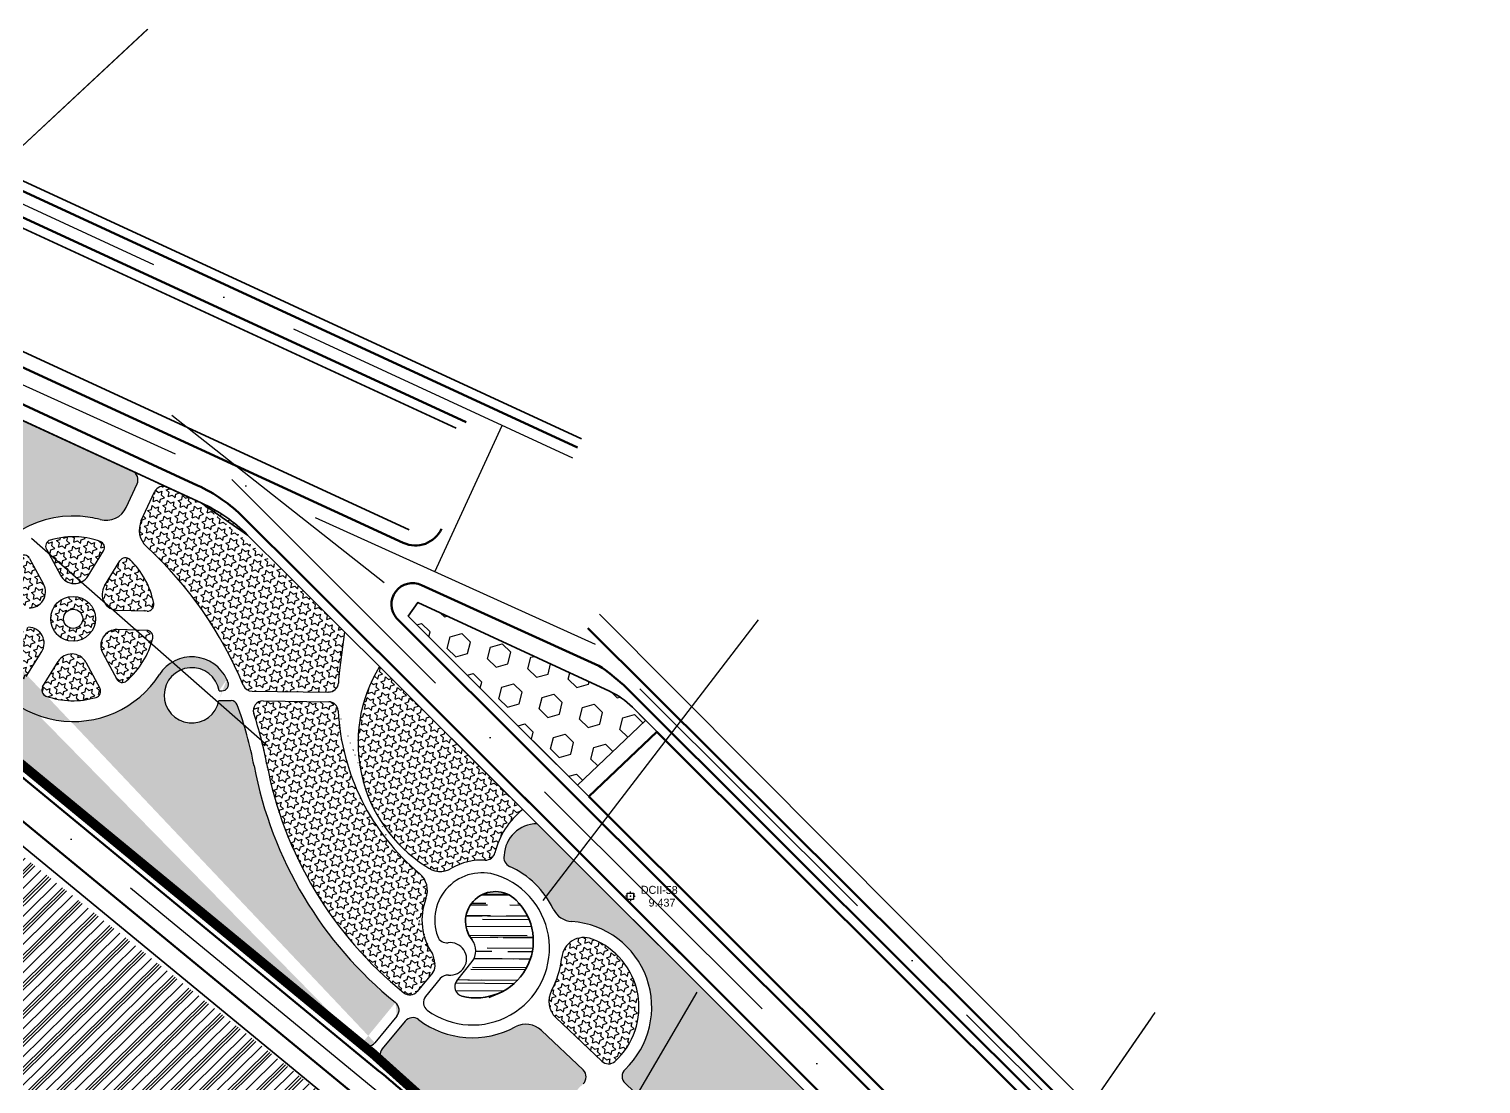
# Model space of a CAD drawing. Extents: x 577299 to 581055, y 2342699 to 2346415.
# Drawn here: x 578170.1 to 578623.5, y 2346010.2 to 2346339.8 of the extents above; entities that cross this region are included whole.
import ezdxf

# ---------------------------------------------------------------- set-up
doc = ezdxf.new("R2010")
doc.units = 0
doc.header["$LTSCALE"] = 10
doc.header["$MEASUREMENT"] = 0
for name, pattern in [('ACAD_ISO10W100', [18, 12, -3, 0, -3]), ('CENTER', [2, 1.25, -0.25, 0.25, -0.25]), ('DUONGDUT', [0.1875, 0.125, -0.0625])]:
    doc.linetypes.add(name, pattern=pattern)
for name, color, linetype, lineweight in [('1-hcx', 102, 'Continuous', 30), ('bo-cayxanh', 82, 'Continuous', 25), ('bo-tdc', 32, 'Continuous', 50), ('r-g-t-ke', 7, 'Continuous', 20), ('whe', 142, 'Continuous', 35), ('wlong-duong', 40, 'Continuous', 53)]:
    doc.layers.add(name, color=color, linetype=linetype, lineweight=lineweight)
for name, color, linetype in [('B', 67, 'Continuous'), ('BoCo', 103, 'Continuous'), ('cayxanh', 74, 'Continuous'), ('dientich', 11, 'Continuous'), ('HTCN', 192, 'Continuous'), ('KYHIEU', 2, 'Continuous'), ('L', 8, 'Continuous'), ('Lop_ao', 140, 'Continuous'), ('moc', 8, 'Continuous'), ('THUAbo', 8, 'Continuous'), ('Tim dg', 6, 'CENTER')]:
    doc.layers.add(name, color=color, linetype=linetype)
doc.linetypes.add('TALUYKEPTRAI', pattern='A,0,[130,ltypeshp.shx,S=0.125,R=0,X=0,Y=-0.125],0.2,[130,ltypeshp.shx,S=0.125,R=0,X=0,Y=-0.125],0.2,[130,ltypeshp.shx,S=0.25,R=0,X=0,Y=-0.25],0.2,0', length=0.6000000000000001)
pattern_1 = [(318.2146699745364, (579255.8355675586, 2345385.64402831), (1.442671834009721, 1.614372318174636), [1.25, -1.25]), (18.21466997453639, (579255.8355675586, 2345385.64402831), (-0.6767515217007483, 2.056576616664023), [1.25, -1.25]), (78.2146699745364, (579257.0229326254, 2345386.034750987), (-2.11942335571047, 0.4422042984893877), [1.25, -1.25])]

# ---------------------------------------------------------------- blocks, each defined once
blk = doc.blocks.new('dc-2')
at = {"layer": 'KYHIEU'}
for p, q in [((-0.5003374570862054, -0.5000000125728566), (-0.5003374570862054, 0.4999999874271432)), ((-0.5003374570862054, 0.4999999874271432), (0.4996625429137946, 0.4999999874271432)), ((-0.0003374570862053616, 0.4999999874271432), (-0.0003374570862053616, 0.7499999874271432)), ((0.4996625429137946, 0.4999999874271432), (0.4996625429137946, -0.5000000125728568)), ((-0.5003374570862054, -1.25728567557104e-08), (-0.7503374570862054, -1.25728567557104e-08)), ((0.4996625429137946, -0.5000000125728568), (-0.5003374570862054, -0.5000000125728566)), ((-0.0003374570862053616, -0.5000000125728568), (-0.0003374570862053616, -0.7500000125728568)), ((0.4996625429137946, -1.25728567557104e-08), (0.7496625429137946, -1.25728567557104e-08))]:
    blk.add_line(p, q, dxfattribs=at)
blk.add_point((0, 0), dxfattribs=at)

msp = doc.modelspace()

# ---------------------------------------------------------------- hatches: boundary and pattern name
at = {"layer": '1-hcx', "extrusion": (-8.808610510276458e-05, -0.0001148996954278031, 0.9999999895194491)}
h = msp.add_hatch(dxfattribs=at)
h.set_pattern_fill('HEX', color=256, scale=29.99999999999995, angle=-44.22234550019815, style=0)
h.set_pattern_definition([(315.7776544998018, (-1471791.122763432, 1069184.581063101), (4.530035865052541, 4.654704618162077), [3.749999999999992, -7.499999999999985]), (75.77765449980178, (-1471791.122763432, 1069184.581063101), (-6.296110378967366, 1.59577383010908), [3.749999999999995, -7.499999999999989]), (15.77765449980189, (-1471788.435368469, 1069181.965645676), (-1.766074513914824, 6.250478448271153), [3.749999999999997, -7.499999999999995])])
edge = h.paths.add_edge_path()
edge.add_line((578362.6566103518, 2346123.757538925), (578358.5226326297, 2346127.883705999))
edge.add_arc((578340.861686689, 2346110.189328687), 24.9999999996188, 45.05417786422104, 65.13789851382938)
edge.add_line((578351.3725805276, 2346132.872386476), (578291.5379679756, 2346160.598598081))
edge.add_line((578291.5379679756, 2346160.598598081), (578288.5447596898, 2346156.308566818))
edge.add_line((578288.5447596898, 2346156.308566818), (578313.5254518485, 2346131.375072645))
edge.add_line((578313.5254518485, 2346131.375072645), (578341.401668364, 2346103.551524857))
edge.add_line((578341.401668364, 2346103.551524857), (578362.6566103518, 2346123.757538925))
at = {"layer": 'cayxanh'}
h = msp.add_hatch(dxfattribs=at)
h.set_pattern_fill('STARS', color=256, scale=9.999999999999998, angle=-0.4177585534135331, style=0)
h.set_pattern_definition(pattern_1)
edge = h.paths.add_edge_path()
edge.add_arc((578080.6432074029, 2346206.41798115), 36.21661754630862, 0.02908018003929153, 74.75297722712111)
edge.add_line((578118.2140184888, 2346206.773658396), (578116.8598202844, 2346206.436362708))
edge.add_line((578119.8389175946, 2346200.249900356), (578118.2140184887, 2346206.773658396))
edge.add_arc((578124.3035443935, 2346183.19264821), 7.432219969702514, 14.970974729324098, 105.4113350081189, ccw=False)
edge.add_arc((578767.7722453382, 2346355.260238015), 658.645271435802, 194.9709747297381, 195.777762318551)
edge.add_arc((578150.2457852233, 2346180.776701245), 16.9417312036397, 195.7777623195876, 228.1957113385021)
edge.add_arc((578142.6191218426, 2346172.248027304), 5.500390657223896, 228.1957113346022, 341.6055295784261)
edge.add_line((578147.838478127, 2346170.512337998), (578148.2943068739, 2346172.650999674))
edge.add_arc((578157.1093654891, 2346170.772181174), 9.013058157993562, 106.97235972122371, 167.9681638457425, ccw=False)
edge.add_arc((578152.6077887833, 2346185.521619963), 6.408035755282806, 286.972359718552, 378.9538681779423)
edge.add_arc((578164.5805391632, 2346189.633388707), 6.251087194342817, 113.385964269693, 198.9538681741316, ccw=False)
edge.add_arc((578158.3335008607, 2346204.079150428), 9.487576003592038, 293.3859642636142, 490.1731294273501)
edge.add_arc((578141.7394328541, 2346223.734268315), 16.23569657483529, 241.16842505912211, 310.17312942066576, ccw=False)
edge.add_arc((578129.7243645592, 2346201.907441279), 8.679604839538351, 61.16842506177714, 170.7491279118418)
edge.add_arc((578113.4594026939, 2346204.556612661), 7.799688030414588, 319.8027678580179, 350.7491279089581, ccw=False)
edge.add_line((578122.3284554048, 2346190.357626728), (578124.3912785402, 2346181.972764737))
edge.add_arc((578175.7211880907, 2346204.853222081), 57.83167329956535, 203.7387609080251, 208.6169103150879)
edge.add_arc((578159.2581643588, 2346195.870985865), 39.07769457827701, 208.6169103148852, 246.1803260212792)
edge.add_arc((578146.3032843501, 2346166.525635749), 6.999999999999998, 246.1803260213546, 343.6380935645047)
edge.add_arc((578183.8250565096, 2346155.509479938), 32.10548650564248, 86.04337115464939, 163.6380935663871)
edge.add_arc((578183.8250565093, 2346155.509479937), 32.10548650650272, 74.8219149864468, 86.04337115454463)
edge.add_arc((578194.0636576167, 2346193.250840607), 6.999999999999998, 254.8219149866089, 335.25757676442)
edge.add_line((578200.4210473215, 2346190.321063117), (578203.8046812684, 2346197.663286097))
edge.add_arc((578201.0800856804, 2346198.918905022), 2.999999999999999, 335.2575767656092, 425.2575767653007)
edge.add_line((578202.3357046051, 2346201.643500609), (578090.0381976225, 2346253.395355296))
edge.add_arc((578092.0083594571, 2346248.113413754), 6.999999999999998, 155.2575767675006, 254.7529772270705)
edge.add_arc((578088.7825786979, 2346250.670759709), 2.999999999999999, 65.25757676557194, 155.2575767673208)
edge.add_line((578086.05798311, 2346251.926378633), (578085.6509697525, 2346251.043191244))
h = msp.add_hatch(dxfattribs=at)
h.set_pattern_fill('STARS', color=256, scale=9.999999999999998, angle=-0.4177585534135331, style=0)
h.set_pattern_definition(pattern_1)
edge = h.paths.add_edge_path()
edge.add_arc((578113.4594026932, 2346204.556612661), 7.799688030315282, 244.05375282160048, 271.84683683611183, ccw=False)
edge.add_arc((578116.6784799474, 2346211.172444835), 15.15711242534553, 180.5369600444693, 244.053752817864, ccw=False)
edge.add_arc((578089.0635665576, 2346210.913638003), 12.45901370603451, 0.5369600446737026, 120.2086784279197)
edge.add_arc((578089.2427225332, 2346210.605924434), 12.81508182325971, 120.2086784282464, 172.7450347045518)
edge.add_arc((578095.8886512774, 2346209.759870242), 19.51464722477747, 172.7450347024747, 265.8190035085605)
edge.add_arc((578093.2561243863, 2346173.748153723), 16.59316251841031, 40.73764090049178, 85.81900350681917, ccw=False)
edge.add_arc((578111.1440508538, 2346189.154655186), 7.01484884669059, 220.7376408995817, 327.2027208900288)
edge.add_line((578111.4215437532, 2346205.081828923), (578113.4896081644, 2346196.778819966))
edge.add_line((578112.9778364922, 2346205.469461123), (578111.4215437531, 2346205.081828923))
edge.add_arc((578091.7820324642, 2346206.204662577), 21.20855085957809, 358.0134247795088, 502.8495891248411)
edge.add_line((578074.8776936072, 2346219.012709351), (578063.3456503369, 2346205.007269077))
edge.add_arc((578068.7495120068, 2346200.557743365), 6.999999999999998, 140.5320470859421, 230.5320470862167)
edge.add_line((578273.8521799848, 2346022.609147811), (578064.2999862949, 2346195.153881696))
edge.add_line((578118.8480542677, 2346180.592091189), (578117.5988038044, 2346180.280935264))
edge.add_line((578117.5988038047, 2346180.280935264), (578116.4253099638, 2346184.992360026))
edge.add_arc((578175.721188091, 2346204.853222082), 61.83167329986616, 203.1022873292087, 208.6169103156715)
edge.add_arc((578159.2581643583, 2346195.870985865), 43.07769457832286, 208.6169103154257, 252.1198774820242)
edge.add_arc((578142.9619074198, 2346145.356892074), 9.999999999999998, 13.95281147137003, 72.11987748237694)
edge.add_arc((578183.8250565096, 2346155.509479938), 32.10548650563096, 193.9528114711926, 327.1866918038057)
edge.add_arc((578220.8931049879, 2346131.608565271), 12, 24.29789114360461, 147.1866918028881)
edge.add_line((578229.4111557519, 2346133.006412433), (578230.3089727489, 2346132.995658454))
edge.add_arc((578220.8929288159, 2346131.608335471), 8.632196089849787, 9.32072358741045, 349.3067735775382)
edge.add_arc((578230.3329268701, 2346134.995515), 2, 269.3137485725422, 383.9089402904576)
edge.add_arc((578122.950833953, 2346087.390273982), 119.4613685933994, 23.90894028822649, 24.29789114286682)
edge.add_line((578229.3752245712, 2346130.006627616), (578233.2072673864, 2346129.960727715))
edge.add_arc((578233.1833132654, 2346127.96087117), 2, 20.20592453185558, 89.31374857914973)
edge.add_arc((578122.950833953, 2346087.390273982), 119.4613685933994, 10.67716005192726, 20.20592453353419)
edge.add_arc((578362.9722412291, 2346132.643700825), 124.7888076437661, 190.6771600519674, 231.0450510735249)
edge.add_line((578284.9461909244, 2346031.363002269), (578278.0750602908, 2346023.018148937))
edge.add_arc((578282.630250209, 2346033.269941859), 2.999999999999999, 320.5320470911137, 411.0450510750945)
edge.add_ellipse((578275.7591195754, 2346024.925088527), major_axis=(0.02187359289593699, 2.999920256595803), ratio=1, start_angle=140.9498056396243, end_angle=230.9498056405588)
h = msp.add_hatch(dxfattribs=at)
h.set_pattern_fill('STARS', color=256, scale=9.999999999999998, angle=-0.4177585534135331, style=0)
h.set_pattern_definition(pattern_1)
edge = h.paths.add_edge_path()
edge.add_arc((578239.7453029719, 2346135.882846047), 2.999999999999999, 202.548019258556, 269.3137485802405)
edge.add_arc((578122.950833953, 2346087.390273982), 123.4613685934224, 22.54801925969333, 47.27469041503804)
edge.add_line((578239.7093717915, 2346132.88306123), (578263.6389496247, 2346132.596434672))
edge.add_arc((578263.6748808057, 2346135.59621949), 2.999999999999999, 269.3137485780589, 356.0960605084242)
edge.add_arc((578337.7277341692, 2346130.542687068), 71.22508616930028, 172.8191919870865, 176.0960605064392)
edge.add_line((578268.576468165, 2346151.472129942), (578267.0612928685, 2346139.445887259))
edge.add_line((578268.576468165, 2346151.472129941), (578250.6619553382, 2346169.352795242))
edge.add_ellipse((578203.0153185013, 2346146.265500028), major_axis=(-39.68092824399418, 30.4207812860644), ratio=0.9999999895194491, start_angle=-97.47079149348615, end_angle=-77.13925487828728)
edge.add_line((578250.661955338, 2346169.352795241), (578238.3372098856, 2346181.654254426))
edge.add_line((578223.8406918847, 2346191.722114222), (578213.2129082805, 2346196.59109904))
edge.add_ellipse((578211.9633858528, 2346193.863702167), major_axis=(0.02187359289593699, 2.999920256595803), ratio=1, start_angle=-24.19652679495326, end_angle=65.67533531946717)
edge.add_line((578205.1094276297, 2346186.158924751), (578209.2387902649, 2346195.119321092))
edge.add_arc((578211.4668173343, 2346183.22914726), 6.999999999999998, 155.2575767678931, 227.2746904155738)
h = msp.add_hatch(dxfattribs=at)
h.set_pattern_fill('STARS', color=256, scale=9.999999999999998, angle=-0.4177585534135331, style=0)
h.set_pattern_definition(pattern_1)
edge = h.paths.add_edge_path()
edge.add_arc((578183.8250565103, 2346155.509479938), 25.60823175998226, 250.6668061523263, 286.2122012290365)
edge.add_arc((578190.4163709956, 2346132.840046638), 2, 286.2122012307616, 388.439503683398)
edge.add_line((578192.1750118665, 2346133.792507811), (578187.7859397837, 2346141.896566816))
edge.add_arc((578183.3893376065, 2346139.515413882), 4.999999999999999, 28.43950368890857, 148.4395036888415)
edge.add_line((578179.1288975866, 2346142.132406591), (578174.3051126557, 2346134.279329166))
edge.add_arc((578176.0092886637, 2346133.232532082), 2, 148.4395036814494, 250.6668061523957)
edge = h.paths.add_edge_path()
edge.add_arc((578197.458464575, 2346147.135103269), 4.999999999999999, 88.43950368877171, 208.4395036879976)
edge.add_line((578193.0618623979, 2346144.753950334), (578197.4509344792, 2346136.649891332))
edge.add_arc((578199.2095753499, 2346137.602352506), 2, 208.4395036934721, 310.6668061569274)
edge.add_arc((578183.8250565103, 2346155.509479938), 25.60823175998226, 310.6668061553433, 346.2122012212297)
edge.add_arc((578206.7530188796, 2346149.883009074), 2, 346.2122012151382, 448.4395036914796)
edge.add_line((578206.8074837427, 2346151.882267333), (578197.5946267329, 2346152.133248911))
edge = h.paths.add_edge_path()
edge.add_arc((578197.8941834765, 2346163.129169326), 4.999999999999999, 148.4395036890227, 268.4395036882332)
edge.add_line((578197.758021319, 2346158.131023684), (578206.9708783325, 2346157.880042104))
edge.add_arc((578207.0253431951, 2346159.879300361), 2, 268.4395036906816, 370.6668061507681)
edge.add_arc((578183.8250565103, 2346155.509479938), 25.60823175998226, 10.66680615040558, 46.21220122572944)
edge.add_arc((578200.1617043952, 2346172.552442377), 2, 46.21220122123034, 148.4395036894175)
edge.add_line((578198.4575283877, 2346173.59923946), (578193.633743457, 2346165.746162035))
edge = h.paths.add_edge_path()
edge.add_line((578175.4751011559, 2346177.226452066), (578179.8641732377, 2346169.122393063))
edge.add_arc((578184.260775415, 2346171.503545997), 4.999999999999999, 208.4395036893701, 328.4395036888177)
edge.add_line((578188.5212154349, 2346168.886553288), (578193.3450003637, 2346176.73963071))
edge.add_arc((578191.6408243559, 2346177.786427794), 2, 328.439503676275, 430.6668061535652)
edge.add_arc((578183.8250565096, 2346155.509479938), 25.60823176051242, 70.66680615217128, 86.04337115485113)
edge.add_arc((578183.8250565103, 2346155.509479938), 25.60823175998226, 86.0433711552387, 106.2122012219513)
edge.add_arc((578177.2337420268, 2346178.178913239), 2, 106.2122012205526, 208.4395036934721)
edge = h.paths.add_edge_path()
edge.add_line((578170.1991785425, 2346174.369068545), (578174.5882506256, 2346166.26500954))
edge.add_arc((578170.1916484484, 2346163.883856606), 4.999999999999999, -91.56049631108488, 28.439503688761704, ccw=False)
edge.add_line((578170.055486291, 2346158.885710964), (578160.8426292766, 2346159.136692543))
edge.add_arc((578160.8970941401, 2346161.1359508), 2, 166.212201228888, 268.4395036876132, ccw=False)
edge.add_arc((578183.8250565103, 2346155.509479938), 25.60823175998226, 130.666806149267, 166.2122012276127, ccw=False)
edge.add_arc((578168.4405376718, 2346173.416607372), 2, 28.439503691862512, 130.6668061456468, ccw=False)
edge = h.paths.add_edge_path()
edge.add_arc((578169.755929542, 2346147.889790548), 4.999999999999999, 328.4395036888039, 448.4395036861645)
edge.add_line((578169.8920916992, 2346152.887936191), (578160.6792346877, 2346153.138917771))
edge.add_arc((578160.6247698248, 2346151.139659514), 2, 88.43950368121044, 190.6668061507681)
edge.add_arc((578183.8250565103, 2346155.509479938), 25.60823175998226, 190.6668061546455, 226.2122012257294)
edge.add_arc((578167.4884086247, 2346138.4665175), 2, 226.2122012236547, 328.4395036894174)
edge.add_line((578169.192584632, 2346137.419720416), (578174.0163695612, 2346145.272797839))
h = msp.add_hatch(dxfattribs=at)
h.set_pattern_fill('STARS', color=256, scale=9.999999999999998, angle=-0.4177585534135331, style=0)
h.set_pattern_definition(pattern_1)
edge = h.paths.add_edge_path()
edge.add_arc((578183.824880338, 2346155.509250139), 6.999999999999998, -0.4177585534135331, 359.5822414465865)
edge = h.paths.add_edge_path(flags=16)
edge.add_arc((578183.824880338, 2346155.509250139), 2.999999999999999, -0.4177585534135331, 359.5822414465865)
h = msp.add_hatch(dxfattribs=at)
h.set_pattern_fill('STARS', color=256, scale=9.999999999999998, angle=-0.4177585534135331, style=0)
h.set_pattern_definition(pattern_1)
edge = h.paths.add_edge_path()
edge.add_arc((578298.4695295976, 2346083.560727229), 6.999999999999998, 230.1178127714353, 300.5223809289765)
edge.add_arc((578311.5710597693, 2346061.338596825), 18.79676670726618, 87.12856883798321, 120.522380928153)
edge.add_arc((578312.6629677531, 2346083.107996813), 2.999999999999999, 267.1285688385357, 346.117104514892)
edge.add_arc((578339.6975518148, 2346076.426177927), 24.84807783316607, 128.4145660713253, 166.1171045143219)
edge.add_arc((578318.5891428143, 2346116.776690719), 45.7663027747595, 148.6705271905708, 237.4734636337591)
edge.add_line((578324.2582733114, 2346095.895529517), (578279.4959570166, 2346140.573272277))
h = msp.add_hatch(dxfattribs=at)
h.set_pattern_fill('STARS', color=256, scale=9.999999999999998, angle=-0.4177585534135331, style=0)
h.set_pattern_definition(pattern_1)
edge = h.paths.add_edge_path()
edge.add_line((578296.1933952132, 2346045.022511187), (578291.3029332089, 2346039.083141042))
edge.add_arc((578293.8774544974, 2346046.929450778), 2.999999999999999, 320.5320470897129, 376.6567622047725)
edge.add_arc((578293.5397194009, 2346049.092380944), 2.999999999999999, 1.092336504082087, 34.18288905055409)
edge.add_arc((578311.5710597693, 2346061.338596825), 18.79676670726618, 158.9996855315063, 214.1828890521869)
edge.add_arc((578287.4877540448, 2346070.583463396), 6.999999999999998, 338.9996855335938, 410.0402761748269)
edge.add_arc((578337.7277341692, 2346130.542687068), 71.22508616930028, 183.0476681871443, 230.0402761751541)
edge.add_arc((578288.9869924937, 2346040.990080633), 2.999999999999999, 231.0886052572727, 320.5320470814056)
edge.add_arc((578362.9722412296, 2346132.643700825), 120.7888076443101, 190.6771600520361, 231.0886052575147)
edge.add_arc((578301.6217515899, 2346049.246482495), 5.083501196511818, 181.0923364998974, 196.6567622066516)
edge.add_arc((578122.950833953, 2346087.390273982), 123.4613685934224, 10.67716005203115, 18.17779196859179)
edge.add_arc((578243.1008995809, 2346126.842007386), 2.999999999999999, 89.31374858242224, 198.1777919666723)
edge.add_line((578243.1368307623, 2346129.841792203), (578263.6435605392, 2346129.596164245))
edge.add_arc((578263.6076293578, 2346126.596379427), 2.999999999999999, 3.047668183691196, 89.31374858246392)
h = msp.add_hatch(dxfattribs=at)
h.set_pattern_fill('STARS', color=256, scale=9.999999999999998, angle=-0.4177585534135331, style=0)
h.set_pattern_definition(pattern_1)
edge = h.paths.add_edge_path()
edge.add_arc((578358.2895123027, 2346012.549144359), 2.999999999999999, 133.554760255077, 226.4751420354343)
edge.add_arc((578337.7533890177, 2346034.148322037), 26.80363951411959, 313.5547602526833, 446.0197388033966)
edge.add_line((578356.2235046516, 2346010.373917385), (578383.6668500273, 2345984.308517218))
edge.add_arc((578385.7328576788, 2345986.483744191), 2.999999999999999, 226.4751420382653, 309.9252313665521)
edge.add_arc((578406.3005075995, 2345961.907112217), 29.04745647618288, 323.0250526972451, 489.9252313671358)
edge.add_arc((578340.0997943445, 2346067.870427939), 6.999999999999998, 205.8265566088781, 266.0197388035829)
edge.add_arc((578308.5759880622, 2346052.613194657), 28.02190071820903, 25.82655660705652, 65.62159940841313)
edge.add_arc((578321.3806216237, 2346080.869161877), 2.999999999999999, 166.36557204318, 245.6215994062039)
edge.add_arc((578328.7504505184, 2346081.152380494), 10.29402159617399, 90.19241207816613, 177.6396034021852)
edge.add_line((578568.2636755349, 2345852.351148997), (578328.7158809499, 2346091.446344044))
edge.add_line((578429.837162337, 2345940.45644125), (578460.3479800693, 2345911.477588171))
edge.add_arc((578431.903169988, 2345942.631668223), 2.999999999999999, 143.0250527012168, 226.4751420277335)
edge.add_arc((578462.4139877211, 2345913.652815145), 2.999999999999999, 226.4751420244871, 296.9370562655648)
edge.add_arc((578476.5028976533, 2345885.92651474), 28.10056135669953, 343.787537534128, 476.9370562656774)
edge.add_arc((578498.1205797056, 2345871.300677129), 8.646279450691885, 348.1675429989862, 411.6440708728682)
edge.add_arc((578509.5193884072, 2345868.912602093), 2.999999999999999, 168.16754299625, 226.4751420350188)
edge.add_line((578507.4533807556, 2345866.737375119), (578530.0476251222, 2345845.277599977))
edge.add_arc((578534.8683096413, 2345850.353129582), 6.999999999999998, 226.4751420327703, 296.3581658339357)
edge.add_arc((578547.7770652878, 2345824.300865323), 22.07501905640759, 69.24416166124225, 116.3581658333223)
edge.add_arc((578558.0808526804, 2345851.48888494), 6.999999999999998, 249.2441616611722, 318.0742560648788)
edge.add_line((578563.2889325009, 2345846.811716504), (578568.2636755346, 2345852.351148997))
h = msp.add_hatch(dxfattribs=at)
h.set_pattern_fill('STARS', color=256, scale=9.999999999999998, angle=-0.4177585534135331, style=0)
h.set_pattern_definition(pattern_1)
edge = h.paths.add_edge_path()
edge.add_arc((578351.0245584373, 2346019.449320963), 2.999999999999999, 226.47514203098, 312.0776804533665)
edge.add_line((578334.5862191352, 2346030.924783098), (578348.9585507859, 2346017.27409399))
edge.add_arc((578339.406903655, 2346036.000312702), 6.999999999999998, 151.6825066207731, 226.4751420327703)
edge.add_arc((578308.5759880622, 2346052.613194657), 28.02190071820903, 331.68250662189, 353.927347992882)
edge.add_arc((578343.4013652068, 2346048.908247067), 6.999999999999998, 69.0603426810497, 173.9273479938571)
edge.add_arc((578337.7533890188, 2346034.148322037), 22.8036395145175, 312.0776804555477, 429.0603426813284)
h = msp.add_hatch(dxfattribs=at)
h.set_pattern_fill('STARS', color=256, scale=9.999999999999998, angle=-0.4177585534135331, style=0)
h.set_pattern_definition(pattern_1)
edge = h.paths.add_edge_path()
edge.add_line((578523.973811886, 2345803.033886153), (578527.057118254, 2345806.467182579))
edge.add_arc((578521.849038433, 2345811.144351016), 6.999999999999998, 318.0742560632874, 386.9043504666479)
edge.add_arc((578547.7770652878, 2345824.300865323), 22.07501905640759, 156.5921182321909, 206.9043504661613)
edge.add_ellipse((578521.7417776773, 2345805.038386912), major_axis=(0.02187359289593699, 2.999920256595803), ratio=1, start_angle=140.64367046231, end_angle=228.4920146155159)
edge.add_line((578503.925981751, 2345815.96496533), (578519.8224911395, 2345802.732668112))
edge.add_line((578298.6425396604, 2346001.509053916), (578503.9259816558, 2345815.964965404))
edge.add_arc((578521.0949253011, 2345835.851616425), 6.999999999999998, 336.59211823136, 406.4751420327703)
edge.add_line((578503.4246463901, 2345862.288826027), (578525.9156098199, 2345840.92714603))
edge.add_arc((578486.7816682889, 2345873.958651936), 2.999999999999999, 346.8073897855321, 406.4751420321878)
edge.add_arc((578501.3586387387, 2345860.113599053), 2.999999999999999, 46.47514203056459, 106.1428942756117)
edge.add_arc((578498.1205797056, 2345871.300677129), 8.646279450691885, 166.8073897909169, 286.1428942752976)
edge.add_arc((578459.927107625, 2345899.464830591), 2.999999999999999, 46.47514203381105, 128.1801157088852)
edge.add_arc((578441.2883267687, 2345923.167417899), 27.15322748512211, 144.7701683582498, 308.1801157068528)
edge.add_line((578461.9931152761, 2345901.640057565), (578488.8476759401, 2345876.13387891))
edge.add_arc((578416.6578283333, 2345940.561535977), 2.999999999999999, 324.7701683553456, 406.475142033811)
edge.add_line((578387.3359864189, 2345972.54861162), (578418.7238359844, 2345942.736762951))
edge.add_arc((578385.2699787677, 2345970.373384647), 2.999999999999999, 46.47514202935681, 140.3205358302417)
edge.add_arc((578361.755969249, 2345989.880858897), 27.55241424845802, 132.6297482316126, 320.3205358331651)
edge.add_line((578330.1027019487, 2346026.908181936), (578343.1301060107, 2346014.534890876))
edge.add_arc((578341.0640983596, 2346012.359663901), 2.999999999999999, 312.6297482348712, 406.4751420382653)
edge.add_arc((578325.2820174296, 2346021.832652331), 6.999999999999998, 46.47514203207462, 118.4907387351949)
edge.add_arc((578308.5759880627, 2346052.613194658), 28.02190071815178, 232.870698571484, 298.4907387342898)
edge.add_line((578287.5347372552, 2346029.787136848), (578280.3910010065, 2346021.111209346))
edge.add_arc((578289.850677971, 2346027.880197258), 2.999999999999999, 52.87069857025327, 140.5320470911137)
edge.add_ellipse((578282.7069417222, 2346019.204269755), major_axis=(0.02187359289593699, 2.999920256595803), ratio=1, start_angle=50.94980563847476, end_angle=140.9498056456005)
edge.add_arc((577963.3732629544, 2345630.571711367), 499.9999999999999, 47.89135576876073, 50.53204707577418)
at = {"layer": 'HTCN'}
h = msp.add_hatch(dxfattribs=at)
h.set_pattern_fill('PLASTI', color=256, scale=24.99999999999999, angle=44.58224144658647, style=0)
h.set_pattern_definition([(44.58224144658647, (-17089.49387132749, 4285.578996322351), (-4.387077063733642, 4.451522754840438), []), (44.58224144658647, (-17090.0422559604, 4286.135436666897), (-4.387077063733642, 4.451522754840438), []), (44.58224144658647, (-17090.59064059355, 4286.691877011443), (-4.387077063733642, 4.451522754840438), []), (44.58224144658647, (-17092.2357944923, 4288.361198044266), (-4.387077063733642, 4.451522754840438), [])])
h.paths.add_polyline_path([(578133.7893167315, 2346108.60171673), (578277.3390341199, 2345994.478033833), (578171.3653582262, 2345877.243907758), (578123.7547858928, 2345823.564303859), (578111.0897256478, 2345835.122954559), (578062.131985432, 2345878.599555917), (578022.823810756, 2345913.50692364), (578106.347779087, 2346004.804036991), (578126.5679770005, 2346026.976199246), (578125.9419725817, 2346027.800785486), (578148.4306679703, 2346056.204570969), (578136.7217907847, 2346067.236235941), (578146.4924906408, 2346081.560376587), (578137.789494365, 2346087.352985829), (578130.2823607177, 2346094.493911637), (578125.9073433685, 2346099.444942358)])
at = {"layer": 'Lop_ao'}
h = msp.add_hatch(dxfattribs=at)
h.set_pattern_fill('AR-RROOF', color=130, scale=4.999999999999999, angle=-0.4177585534135331, style=0)
h.set_pattern_definition([(359.5822414465865, (-17089.49387132749, 4285.578996322351), (11.03616359567783, 4.919663920374569), [74.99999999999999, -9.999999999999998, 24.99999999999999, -4.999999999999999]), (359.5822414465865, (-17082.82582009817, 4288.0304434055), (-4.951380630073677, 6.686279223613923), [15, -1.65, 29.99999999999999, -3.749999999999999]), (359.5822414465865, (-17086.96295019053, 4289.810655358597), (26.02373440256408, 3.160339814767193), [39.99999999999999, -6.999999999999998, 20, -4.999999999999999])])
edge = h.paths.add_edge_path()
edge.add_arc((578309.7585809918, 2346054.851710526), 17.80268782764454, 255.3498526471165, 405.8732945052684)
edge.add_arc((578306.0147445472, 2346040.530298958), 2.999999999999999, 141.4321013000456, 255.3498526474514)
edge.add_line((578303.6691348685, 2346042.400623859), (578308.4297168808, 2346048.370959406))
edge.add_arc((578304.1765577982, 2346051.762311946), 5.439727404353614, 321.432101294387, 398.6364318175554)
edge.add_arc((578315.683999483, 2346060.960568026), 9.292181129280692, 45.87329450476498, 218.6364318165083)

# ---------------------------------------------------------------- linework, layer by layer
at = {"layer": 'B'}
for centre, radius in [((578183.824880338, 2346155.509250139, 1.999999979460346), 6.999999999999998), ((578183.824880338, 2346155.509250139, 1.999999979249456), 2.999999999999999)]:
    msp.add_circle(centre, radius, dxfattribs=at)
at = {"layer": 'bo-cayxanh', "extrusion": (-8.808610510276466e-05, -0.0001148996954278032, 0.999999989519449), "elevation": 1.012935231940787}
msp.add_lwpolyline([(578362.6566103518, 2346123.757538925), (578358.5226326297, 2346127.883705999, 0.08785677165788536), (578351.3725805276, 2346132.872386476), (578291.5379679756, 2346160.598598081), (578288.5447596898, 2346156.308566818), (578313.5254518485, 2346131.375072645), (578341.401668364, 2346103.551524857)], format="xyb", close=True, dxfattribs=at)
at = {"layer": 'bo-tdc', "extrusion": (-8.808610510276466e-05, -0.0001148996954278032, 0.999999989519449), "elevation": 1.012935231941128}
msp.add_lwpolyline([(578366.1967044306, 2346120.224133425), (578344.9417624411, 2346100.018119358), (578698.9523888202, 2345746.676353069), (578706.1150847514, 2345746.5891494), (578720.1223858071, 2345759.905192432), (578720.207330811, 2345766.882367137)], close=True, dxfattribs=at)
at = {"layer": 'BoCo', "extrusion": (-0.01364012476614636, 0.01623384293383054, 0.9997751793978302)}
msp.add_line((578202.3357046051, 2346201.643500609), (578090.0381976224, 2346253.395355296), dxfattribs=at)
at = {"layer": 'BoCo'}
for p, q in [((578273.8521799848, 2346022.609147811), (578064.2999862952, 2346195.153881696)), ((578200.4210473215, 2346190.321063117), (578203.804681268, 2346197.663286097)), ((578205.1094276297, 2346186.158924751), (578209.2387902648, 2346195.119321091)), ((578175.4751011559, 2346177.226452066), (578179.8641732375, 2346169.122393063)), ((578188.5212154349, 2346168.886553288), (578193.3450003637, 2346176.73963071)), ((578170.1991785425, 2346174.369068545), (578174.5882506256, 2346166.26500954)), ((578193.6337434566, 2346165.746162035), (578198.4575283877, 2346173.59923946)), ((578206.9708783322, 2346157.880042104), (578197.758021319, 2346158.131023684)), ((578206.8074837427, 2346151.882267333), (578197.5946267329, 2346152.133248911)), ((578268.576468165, 2346151.472129942, 321.5224190630121), (578267.0612928683, 2346139.445887259, 321.5224190630121)), ((578169.192584632, 2346137.419720416), (578174.0163695612, 2346145.27279784)), ((578193.0618623979, 2346144.753950334), (578197.450934479, 2346136.649891332)), ((578174.305112656, 2346134.279329166), (578179.1288975866, 2346142.132406591)), ((578187.7859397838, 2346141.896566816), (578192.1750118665, 2346133.792507811)), ((578229.3752245712, 2346130.006627616), (578233.2072673861, 2346129.960727715)), ((578229.4111557519, 2346133.006412433), (578230.3089727489, 2346132.995658454)), ((578239.7093717915, 2346132.88306123), (578263.6389496243, 2346132.596434672)), ((578243.1368307623, 2346129.841792203), (578263.643560539, 2346129.596164245)), ((578296.1933952132, 2346045.022511187), (578291.3029332089, 2346039.083141042)), ((578298.5045385759, 2346043.109745306), (578293.8990339187, 2346037.516450267)), ((578284.9461909244, 2346031.363002269), (578278.0750602912, 2346023.018148936)), ((578334.5862191352, 2346030.924783098), (578348.9585507866, 2346017.27409399)), ((578287.5347372552, 2346029.787136848), (578280.3910010064, 2346021.111209346)), ((578330.1027019487, 2346026.908181936), (578343.1301060105, 2346014.534890875)), ((578281.1965280576, 2346016.561830618), (578280.8000021316, 2346016.888329039)), ((578356.2235046516, 2346010.373917385), (578383.6668500272, 2345984.308517218))]:
    msp.add_line(p, q, dxfattribs=at)
at = {"layer": 'BoCo', "extrusion": (-8.808610510276466e-05, -0.0001148996954278032, 0.999999989519449)}
for p, q in [((578223.8406918847, 2346191.722114222), (578213.2129082805, 2346196.59109904)), ((578250.661955338, 2346169.352795241, 321.5229312446388), (578238.3372098857, 2346181.654254426, 321.5232590397326))]:
    msp.add_line(p, q, dxfattribs=at)
for points, elevation in [([(578268.6025463861, 2346151.487733203), (578250.6880336707, 2346169.368398621)], 1.01293523194056), ([(578324.2843511857, 2346095.911132412), (578279.5220351698, 2346140.588875468)], 1.012935231940958), ([(578568.2897518915, 2345852.366750285), (578328.7419587967, 2346091.461946911)], 1.012935231940901)]:
    msp.add_lwpolyline(points, dxfattribs=dict(at, elevation=elevation))
at = {"layer": 'BoCo'}
for centre, radius, start, end in [((578201.0800856804, 2346198.918905022), 2.999999999999999, 335.2575767599434, 65.25757676879283), ((578211.9633858528, 2346193.863702167, -6.327772997958315e-06), 2.999999999999999, 65.38571465762331, 155.2575767599434), ((578194.0636576167, 2346193.250840607), 6.999999999999998, 254.8219149875607, 335.2575767599434), ((578183.8250565096, 2346155.509479938), 32.10548650564248, 86.04337116169232, 163.6380935769272), ((578183.8250565093, 2346155.509479937), 32.10548650650272, 74.82191498756066, 86.04337116169232), ((578211.4668173343, 2346183.22914726), 6.999999999999998, 155.2575767599434, 227.2746904256209), ((578177.2337420268, 2346178.178913239), 2, 106.2122012124682, 208.4395036879445), ((578183.8250565103, 2346155.509479938), 25.60823175998226, 86.04337116169232, 106.2122012124682), ((578183.8250565096, 2346155.509479938), 25.60823176051242, 70.66680615724927, 86.04337116169232), ((578168.4405376718, 2346173.416607372), 2, 28.43950368794449, 130.6668061358858), ((578191.6408243559, 2346177.786427794), 2, 328.4395036601493, 70.66680615724927), ((578122.950833953, 2346087.390273982), 123.4613685934224, 22.54801926528918, 47.27469042562088), ((578200.1617043952, 2346172.552442377), 2, 46.21220122821366, 148.4395036898656), ((578183.8250565103, 2346155.509479938), 25.60823175998226, 10.66680615989621, 46.21220122821366), ((578170.1916484484, 2346163.883856606), 4.999999999999999, 268.439503699075, 28.43950368794449), ((578184.260775415, 2346171.503545997), 4.999999999999999, 208.4395036879445, 328.4395036898656), ((578197.8941834765, 2346163.129169326), 4.999999999999999, 148.4395036898656, 268.439503699075), ((578207.0253431951, 2346159.879300361), 2, 268.439503699075, 10.66680615989621), ((578169.755929542, 2346147.889790548), 4.999999999999999, 328.4395036898656, 88.43950368573978), ((578197.458464575, 2346147.135103269), 4.999999999999999, 88.43950369907503, 208.4395036879445), ((578183.8250565103, 2346155.509479938), 25.60823175998226, 310.6668061691631, 346.2122012285579), ((578206.7530188796, 2346149.883009074), 2, 346.2122012285579, 88.43950369907503), ((578183.8250565096, 2346155.509479938), 32.10548650563096, 193.9528114755259, 327.1866918072291), ((578183.3893376065, 2346139.515413882), 4.999999999999999, 28.43950368794449, 148.4395036898656), ((578220.8931049879, 2346131.608565271), 12, 24.29789114750812, 147.1866918072291), ((578220.8929288159, 2346131.608335471, 1.999999979460337), 8.632196089849787, 9.320723589730722, 349.3067735732407), ((578337.7277341692, 2346130.542687068), 71.22508616930028, 172.8191919814003, 176.0960605218042), ((578318.5891428143, 2346116.776690719, 321.5221643611102), 45.7663027747595, 148.6705271819162, 237.4734636434701), ((578199.2095753499, 2346137.602352506), 2, 208.4395036879445, 310.6668061691631), ((578230.3329268701, 2346134.995515), 2, 269.3137485632477, 23.90894029266405), ((578122.950833953, 2346087.390273982), 119.4613685933994, 23.90894029266405, 24.29789114750812), ((578239.7453029719, 2346135.882846047), 2.999999999999999, 202.5480192652892, 269.3137485765869), ((578263.6748808057, 2346135.59621949), 2.999999999999999, 269.3137485765869, 356.0960605218042), ((578176.0092886637, 2346133.232532082), 2, 148.4395036898656, 250.6668061572492), ((578183.8250565103, 2346155.509479938), 25.60823175998226, 250.6668061572492, 286.2122012124682), ((578190.4163709956, 2346132.840046638), 2, 286.2122012124682, 28.43950368207932), ((578233.1833132654, 2346127.96087117), 2, 20.20592453277714, 89.31374857658693), ((578122.950833953, 2346087.390273982), 119.4613685933994, 10.6771600612378, 20.20592453277714), ((578243.1008995809, 2346126.842007386), 2.999999999999999, 89.31374857658693, 198.1777919595586), ((578122.950833953, 2346087.390273982), 123.4613685934224, 10.6771600612378, 18.17779197005759), ((578263.6076293578, 2346126.596379427), 2.999999999999999, 3.047668180562897, 89.31374857658693), ((578337.7277341692, 2346130.542687068), 71.22508616930028, 183.0476681872236, 230.0402761733314), ((578362.9722412291, 2346132.643700825), 124.7888076437661, 190.6771600612378, 231.0450510666987), ((578362.9722412296, 2346132.643700825), 120.7888076443101, 190.6771600612378, 231.0886052499529), ((578339.6975518148, 2346076.426177927), 24.84807783316607, 128.4145660629528, 166.117104523383), ((578328.7504505184, 2346081.152380494, 321.5208552833978), 10.29402159617399, 90.19241208663964, 177.6396034059358), ((578311.5710597693, 2346061.338596825), 18.79676670726618, 87.12856884949849, 120.5223809168227), ((578312.6629677531, 2346083.107996813), 2.999999999999999, 267.1285688494985, 346.117104523383), ((578321.3806216237, 2346080.869161877), 2.999999999999999, 166.3655720389584, 245.6215994011265), ((578287.4877540448, 2346070.583463396), 6.999999999999998, 338.9996855367903, 50.04027617333141), ((578298.4695295976, 2346083.560727229), 6.999999999999998, 230.1178127675713, 300.5223809168227), ((578311.5710597748, 2346061.338596823), 14.79676670748903, 71.05476180456951, 200.2661572592128), ((578308.5759880622, 2346052.613194657), 28.02190071820903, 25.82655660591447, 65.62159941603043), ((578308.5759880629, 2346052.613194657), 24.0219007181114, 233.9843138862237, 71.05476180456951), ((578311.5710597693, 2346061.338596825), 18.79676670726618, 158.9996855367902, 214.1828890518648), ((578340.0997943445, 2346067.870427939), 6.999999999999998, 205.8265566059145, 266.0197388064063), ((578337.7533890177, 2346034.148322037), 26.80363951411959, 313.554760255525, 86.01973880640627), ((578300.5045873106, 2346057.25241377), 2.999999999999999, 200.266157276348, 277.9438760892365), ((578301.6217515899, 2346049.246482495), 5.083501196511818, 264.3112380503481, 97.94387608923655), ((578343.4013652068, 2346048.908247067), 6.999999999999998, 69.06034267310903, 173.9273480002787), ((578337.7533890188, 2346034.148322037), 22.8036395145175, 312.077680444733, 69.06034267310903), ((578293.5397194009, 2346049.092380944), 2.999999999999999, 1.092336509125323, 34.18288905186483), ((578301.6217515899, 2346049.246482495), 5.083501196511818, 181.0923365091253, 196.6567622164155), ((578308.5759880622, 2346052.613194657), 28.02190071820903, 331.6825066174262, 353.9273480002787), ((578293.8774544974, 2346046.929450778), 2.999999999999999, 320.5320470773095, 16.65676221641555), ((578300.8204792917, 2346041.202805716), 2.999999999999999, 84.31123805034814, 140.5320470773095), ((578311.5710597695, 2346061.338596825), 18.79676670726618, 248.8558803274826, 249.000404517327), ((578339.406903655, 2346036.000312702), 6.999999999999998, 151.6825066174261, 226.4751420325352), ((578282.630250209, 2346033.269941859), 2.999999999999999, 320.5320470773095, 51.04505108545971), ((578288.9869924937, 2346040.990080633), 2.999999999999999, 231.0886052499529, 320.5320470773095), ((578296.2149746343, 2346035.609510677), 2.999999999999999, 140.5320470773095, 233.9843139009361), ((578289.850677971, 2346027.880197258), 2.999999999999999, 52.87069857791488, 140.5320470773095), ((578308.5759880627, 2346052.613194658), 28.02190071815178, 232.8706985779149, 298.4907387431078), ((578325.2820174296, 2346021.832652331), 6.999999999999998, 46.47514203253527, 118.4907387431079), ((578275.7591195754, 2346024.925088527, -2.737877716191134e-05), 2.999999999999999, 230.5320470866985, 320.5320470773095), ((578282.7069417222, 2346019.204269755, -3.734954933599112e-05), 2.999999999999999, 140.5320470773095, 230.5320470909384), ((577963.3732629544, 2345630.571711367), 499.9999999999999, 47.89135576534598, 50.53204708669853), ((578351.0245584373, 2346019.449320963), 2.999999999999999, 226.4751420325352, 312.077680444733), ((578341.0640983596, 2346012.359663901), 2.999999999999999, 312.6297482419018, 46.47514203253527), ((578358.2895123027, 2346012.549144359), 2.999999999999999, 133.554760255525, 226.4751420325352)]:
    msp.add_arc(centre, radius, start, end, dxfattribs=at)
at = {"layer": 'BoCo', "extrusion": (-8.808610510276466e-05, -0.0001148996954278032, 0.999999989519449)}
msp.add_arc((578203.0413964152, 2346146.281103254, 1.012935231940673), 50.00000000359577, 45.05417787543208, 65.38571448682764, dxfattribs=at)
at = {"layer": 'dientich'}
msp.add_lwpolyline([(578135.8467626101, 2346110.98273732), (578277.3390341199, 2345994.478033833), (578171.3653582262, 2345877.243907758), (578123.7547858928, 2345823.564303859), (578111.0897256478, 2345835.122954559), (578062.131985432, 2345878.599555917), (578022.823810756, 2345913.50692364), (578106.347779087, 2346004.804036991), (578126.5679770005, 2346026.976199246), (578125.9419725817, 2346027.800785486), (578148.4306679703, 2346056.204570969), (578136.7217907847, 2346067.236235941), (578146.4924906408, 2346081.560376587), (578137.789494365, 2346087.352985829), (578130.2823607177, 2346094.493911637), (578125.9073433685, 2346099.444942358)], close=True, dxfattribs=at)
at = {"layer": 'L', "extrusion": (0.002985593538664525, 0.01006426586085886, 0.9999448968737746)}
for p, q in [((578441.5917813191, 2345916.757774329), (578521.8341166982, 2346032.490784132)), ((578441.5934301838, 2345916.756795313), (578520.5303221797, 2346030.606989454))]:
    msp.add_line(p, q, dxfattribs=at)
at = {"layer": 'Lop_ao', "linetype": 'TALUYKEPTRAI', "ltscale": 20}
msp.add_line((578303.6691348685, 2346042.400623859), (578308.4297168804, 2346048.370959406), dxfattribs=at)
for centre, radius, start, end in [((578304.1765577982, 2346051.762311946), 5.439727404353614, 321.4321012866037, 38.63643181363665), ((578306.0147445472, 2346040.530298958), 2.999999999999999, 141.4321012866036, 255.3498526590083)]:
    msp.add_arc(centre, radius, start, end, dxfattribs=at)
at = {"layer": 'r-g-t-ke', "linetype": 'DUONGDUT', "ltscale": 30, "const_width": 2.999999999999999}
msp.add_lwpolyline([(580001.0169058503, 2344300.694700704), (579669.83228973, 2344596.089118017), (579647.1131021655, 2344618.972984772), (579119.2098575935, 2345236.078595793), (579042.8935539951, 2345321.469701244), (578991.4687734293, 2345379.009422812), (578900.9748679677, 2345480.263994372), (578900.9748679677, 2345480.263994372), (578900.9748679677, 2345480.263994372), (578900.9748679677, 2345480.263994372), (578900.9748679677, 2345480.263994372), (578900.9748679674, 2345480.263994371), (578862.137930877, 2345517.788374347), (578441.7438208954, 2345871.968095297), (578277.4953215199, 2346019.609394501), (578162.3669369859, 2346114.40580833), (578072.582453453, 2346188.334119678), (578049.9283395938, 2346206.987458391), (578030.9966310996, 2346222.575778163), (578002.7274680533, 2346246.390910191), (577662.1292950544, 2345496.999062592), (577641.8619476918, 2345453.155594463)], dxfattribs=at)
at = {"layer": 'THUAbo', "extrusion": (0.002985593538664525, 0.01006426586085886, 0.9999448968737746)}
for p, q in [((578207.1563042006, 2346339.770422364), (578146.7380869605, 2346283.484291858)), ((578206.9863689067, 2346339.609476399), (578146.7394868203, 2346283.482988038)), ((578214.6884698495, 2346219.166115279), (578281.0202807165, 2346166.817142643)), ((578214.6907361578, 2346219.165941658), (578281.0217488317, 2346166.815927857)), ((578244.6497680806, 2346115.686993378), (578170.8135084624, 2346180.636487659)), ((578244.6512918915, 2346115.685851242), (578170.814994026, 2346180.635295632)), ((578397.746197026, 2346155.216481152), (578330.4856269322, 2346067.433439869)), ((578397.747643939, 2346155.215238709), (578330.4871707705, 2346067.432323857)), ((578378.6118090563, 2346038.792810542), (578343.2002352905, 2345978.262728781)), ((578378.6133655454, 2346038.791711031), (578343.201855645, 2345978.261712576))]:
    msp.add_line(p, q, dxfattribs=at)
at = {"layer": 'Tim dg', "linetype": 'ACAD_ISO10W100', "ltscale": 0.8, "extrusion": (-0.0027963115228128, 0.003152623449012239, 0.9999911207642076)}
for p, q in [((578339.8736844817, 2346205.718843402), (578110.3013593152, 2346311.670965821)), ((578346.998468033, 2346147.431407593), (578035.1164603089, 2346288.911695465))]:
    msp.add_line(p, q, dxfattribs=at)
at = {"layer": 'Tim dg', "linetype": 'ACAD_ISO10W100', "ltscale": 0.8}
msp.add_line((578275.8056522999, 2346010.313861704), (578008.6067003631, 2346230.324787122), dxfattribs=at)
at = {"layer": 'Tim dg', "linetype": 'ACAD_ISO10W100', "ltscale": 0.8, "extrusion": (-8.808610510276466e-05, -0.0001148996954278032, 0.999999989519449)}
for p, q in [((578296.8155701142, 2346170.196077141), (578317.8802763713, 2346215.879154209)), ((578908.9956634089, 2345524.62562126), (578233.3656240874, 2346198.979131011))]:
    msp.add_line(p, q, dxfattribs=at)
at = {"layer": 'Tim dg', "linetype": 'ACAD_ISO10W100', "ltscale": 0.8, "extrusion": (-8.808610510276466e-05, -0.0001148996954278032, 0.999999989519449), "elevation": 1.012935231940958}
msp.add_lwpolyline([(578734.7991771288, 2345760.405033296), (578347.0245465181, 2346147.447010828)], dxfattribs=at)
at = {"layer": 'Tim dg', "linetype": 'ACAD_ISO10W100', "ltscale": 0.8}
msp.add_arc((577957.9823871972, 2345624.323742453), 499.9999999999999, 47.89135576534598, 50.53204708669853, dxfattribs=at)
at = {"layer": 'whe', "extrusion": (-8.808610510276466e-05, -0.0001148996954278032, 0.999999989519449)}
for p, q in [((578342.586919375, 2346211.690870879), (578124.6776416067, 2346312.426311261)), ((578303.464075207, 2346215.063642734, 321.5328345402776), (578121.7490620483, 2346298.910638194, 321.5264619667039)), ((578104.3690512436, 2346268.383024479, 321.5214234156748), (578288.8083914407, 2346183.27982753, 321.5278916274387)), ((578288.8353282299, 2346183.314963931), (578104.3959880602, 2346268.418160916))]:
    msp.add_line(p, q, dxfattribs=at)
at = {"layer": 'whe', "extrusion": (-0.01364012476614636, 0.01623384293383054, 0.9997751793978302)}
msp.add_line((578210.4543822838, 2346197.902040636), (578045.9100604379, 2346273.731629933), dxfattribs=at)
at = {"layer": 'whe'}
for p, q in [((578281.1965280576, 2346016.561830618), (578030.9966310996, 2346222.575778163)), ((578268.454458091, 2346001.793904101), (578022.6425017347, 2346204.194832709))]:
    msp.add_line(p, q, dxfattribs=at)
msp.add_lwpolyline([(578887.0311629353, 2345534.185938136), (578886.9317020308, 2345528.637722753), (578875.6488501881, 2345518.156058848), (578862.1379308775, 2345517.788374347), (578503.9259816557, 2345815.964965404), (578281.1965280576, 2346016.561830618), (578030.9966310996, 2346222.575778163), (578026.6980869276, 2346241.128123628), (578040.6221934245, 2346271.764259464), (578045.9100604379, 2346273.731629933), (578223.8406918847, 2346191.722114222), (578238.3370337132, 2346181.654024627), (578250.6617791657, 2346169.352565443), (578668.5132291426, 2345752.291006031), (578887.0311629353, 2345534.185938136), (578886.9317020308, 2345528.637722753)], close=True, dxfattribs=at)
at = {"layer": 'whe', "extrusion": (-8.808610510276466e-05, -0.0001148996954278032, 0.999999989519449)}
for points, elevation in [([(578250.6880336709, 2346169.368398622), (578238.3632882952, 2346181.669857888, 0.0889465231049842), (578223.8667703398, 2346191.737717748), (578210.4537051746, 2346197.88274418)], 1.012935231941128), ([(578250.6880336707, 2346169.368398621), (578238.3632882959, 2346181.669857888, 0.0889465231049842), (578223.86677034, 2346191.737717748), (578210.4537051746, 2346197.88274418)], 1.012935231941128), ([(578395.1796053938, 2346091.295992133), (578358.5226326295, 2346127.883705998, 0.08785677165343002), (578351.3725805273, 2346132.872386476), (578291.5379679754, 2346160.598598081), (578288.5447596894, 2346156.308566818), (578313.525451848, 2346131.375072644)], 1.012935231941071), ([(578395.179605394, 2346091.295992133), (578358.5226326297, 2346127.883705999, 0.08785677165343002), (578351.3725805276, 2346132.872386476), (578291.5379679756, 2346160.59859808), (578288.5447596894, 2346156.308566818), (578313.5254518485, 2346131.375072644)], 1.012935231941128)]:
    msp.add_lwpolyline(points, format="xyb", dxfattribs=dict(at, elevation=elevation))
for points, elevation in [([(578668.5393048744, 2345752.306606655), (578250.6880336709, 2346169.368398622)], 1.01293523194073), ([(578668.5393048741, 2345752.306606655), (578250.6880336707, 2346169.368398621)], 1.01293523194056), ([(578762.5737396736, 2345800.261578908), (578734.9873876866, 2345774.036608892), (578729.2667899125, 2345774.115916604), (578348.2366911029, 2346157.003498282)], 1.012935231940958), ([(578313.525451848, 2346131.375072644), (578698.9523888202, 2345746.676353069), (578706.1150847514, 2345746.5891494), (578720.1223858071, 2345759.905192432), (578720.207330811, 2345766.882367137), (578395.1796053938, 2346091.295992133)], 1.012935231941356), ([(578313.5254518485, 2346131.375072644), (578698.9523888202, 2345746.676353069), (578706.1150847519, 2345746.5891494), (578720.1223858071, 2345759.905192431), (578720.2073308107, 2345766.882367137), (578395.179605394, 2346091.295992133)], 1.012935231941356)]:
    msp.add_lwpolyline(points, dxfattribs=dict(at, elevation=elevation))
at = {"layer": 'whe', "elevation": 2.105573485668053e-10}
msp.add_lwpolyline([(578316.3913129827, 2346038.330737182), (578313.6543233178, 2346037.195537928)], dxfattribs=at)
at = {"layer": 'whe'}
for centre, radius, start, end in [((578309.7585809918, 2346054.851710526), 17.80268782764454, 255.3498526590083, 45.87329451551345), ((578315.683999483, 2346060.960568026), 9.292181129280692, 45.87329451551345, 218.6364318136366), ((577963.3732629544, 2345630.571711367), 499.9999999999999, 47.89135576534598, 50.53204708669853)]:
    msp.add_arc(centre, radius, start, end, dxfattribs=at)
at = {"layer": 'wlong-duong', "extrusion": (-8.808610510276466e-05, -0.0001148996954278032, 0.999999989519449)}
for p, q in [((578341.3570938467, 2346209.000948688), (578123.4478161058, 2346309.736389106)), ((578306.5364408977, 2346216.970406612), (578120.3078732926, 2346302.926303138)), ((578208.7433445994, 2346203.645170411), (578047.8702385311, 2346277.902668872)), ((578286.9510260315, 2346179.228473405), (578102.5116858624, 2346264.331670391))]:
    msp.add_line(p, q, dxfattribs=at)
at = {"layer": 'wlong-duong'}
for p, q in [((578279.2362095981, 2346014.289841924), (578026.3092125796, 2346222.549276601)), ((578272.375095004, 2346006.337881486), (578029.2711022585, 2346206.509079873))]:
    msp.add_line(p, q, dxfattribs=at)
at = {"layer": 'wlong-duong', "extrusion": (-8.808610510276466e-05, -0.0001148996954278032, 0.999999989519449)}
for points, elevation in [([(578208.7426899897, 2346203.625903276), (578222.703374781, 2346197.19221883, -0.0883836320956701), (578237.0983946477, 2346187.170996279), (578255.6612778652, 2346168.643185374)], 1.012935231940901), ([(578208.7426899897, 2346203.625903276), (578222.7033747812, 2346197.19221883, -0.0883836320956701), (578237.0983946479, 2346187.170996279), (578255.6612778652, 2346168.643185373)], 1.012935231941071), ([(578724.7392815612, 2345766.58108317), (578355.7701207988, 2346134.853121505, 0.03080090644815647), (578348.0930046325, 2346140.864704364), (578292.6567854536, 2346166.009536194, 0.8104664938531313), (578284.8719668214, 2346155.735785787), (578699.3656500363, 2345742.025238057)], 1.012935231941185), ([(578724.7392815612, 2345766.58108317), (578355.7701207993, 2346134.853121504, 0.03080090644815647), (578348.0930046327, 2346140.864704364), (578292.6567854538, 2346166.009536194, 0.8104664938531313), (578284.8719668214, 2346155.735785787), (578699.3656500363, 2345742.025238057)], 1.012935231941242), ([(578765.6742266394, 2345797.000140489), (578737.3004048325, 2345770.026562162, -0.4061328848393695), (578728.9338654391, 2345770.122446029), (578344.6224074252, 2346152.613521934)], 1.012935231941128)]:
    msp.add_lwpolyline(points, format="xyb", dxfattribs=dict(at, elevation=elevation))
for points, elevation in [([(578669.6707905142, 2345755.41589343), (578255.6612778652, 2346168.643185374)], 1.012935231940958), ([(578726.7788902873, 2345698.415692477), (578255.6612778652, 2346168.643185373)], 1.012935231941128)]:
    msp.add_lwpolyline(points, dxfattribs=dict(at, elevation=elevation))
msp.add_arc((578290.7187723098, 2346187.381921554, -304.7877281827464), 8.999999999999998, 245.2453251626374, 335.2453251557927, dxfattribs=at)
at = {"layer": 'wlong-duong'}
msp.add_arc((577961.4129444952, 2345628.299722673), 499.9999999999999, 47.89135576534598, 50.53204708669853, dxfattribs=at)

# ---------------------------------------------------------------- block references
at = {"layer": 'moc', "extrusion": (0.002985593538664525, 0.01006426586085886, 0.9999448968737746), "xscale": 1.999999999935148, "yscale": 2.000000000151099, "rotation": 359.6023588357085}
for p, zscale in [((578355.3293305069, 2345932.648837093, 25334.75939173091), 2.000000000008303), ((578355.3317025023, 2345932.648801317, 25334.75939173091), 2.000000000002771)]:
    msp.add_blockref('dc-2', p, dxfattribs=dict(at, zscale=zscale))

# ---------------------------------------------------------------- texts
at = {"layer": 'moc', "extrusion": (0.002985593538664527, 0.01006426586085886, 0.9999448968737746), "text_generation_flag": 6}
for s, p in [('DCII-58', (578358.5621953803, 2345933.416145727, 25334.75939173087)), ('9.437', (578360.9929038375, 2345929.425143713, 25334.7593917309))]:
    msp.add_text(s, height=2.5, rotation=179.6023588407253, dxfattribs=at).set_placement(p)

doc.saveas('drawing.dxf')
